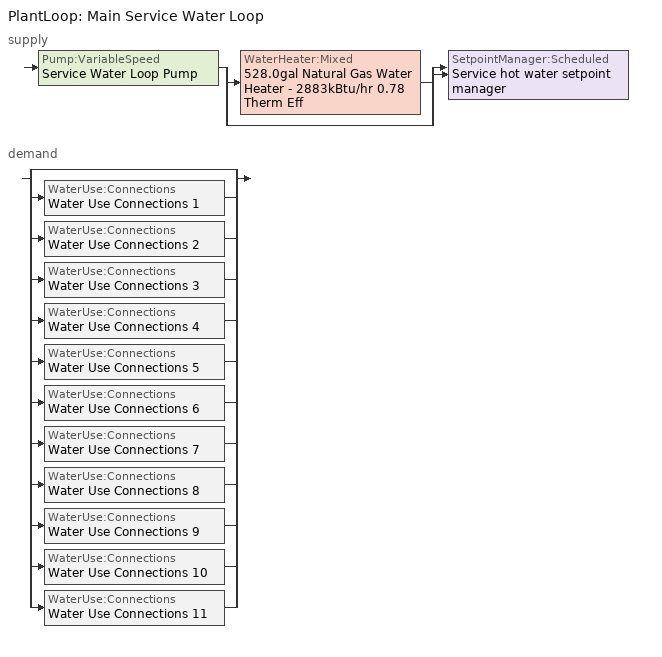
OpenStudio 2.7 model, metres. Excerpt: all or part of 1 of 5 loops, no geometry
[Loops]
PlantLoop 'Main Service Water Loop'
 supply: Pump:VariableSpeed 'Service Water Loop Pump' > split
  | WaterHeater:Mixed '528.0gal Natural Gas Water Heater - 2883kBtu/hr 0.78 Therm Eff'
  | bypass
  join > SetpointManager:Scheduled 'Service hot water setpoint manager'
 demand: split
  | bypass
  | WaterUse:Connections 'Water Use Connections 1'
  | WaterUse:Connections 'Water Use Connections 2'
  | WaterUse:Connections 'Water Use Connections 3'
  | WaterUse:Connections 'Water Use Connections 4'
  | WaterUse:Connections 'Water Use Connections 5'
  | WaterUse:Connections 'Water Use Connections 6'
  | WaterUse:Connections 'Water Use Connections 7'
  | WaterUse:Connections 'Water Use Connections 8'
  | WaterUse:Connections 'Water Use Connections 9'
  | WaterUse:Connections 'Water Use Connections 10'
  | WaterUse:Connections 'Water Use Connections 11'
[PlantLoop]
Main Service Water Loop: Glycol Concentration=0; Maximum Loop Temperature {C}=60; Minimum Loop Temperature {C}=10; Plant Loop Volume {m3}=Autocalculate; Load Distribution Scheme=Optimal
[Sizing:Plant]
Main Service Water Loop: Loop Type=Heating; Design Loop Exit Temperature {C}=60; Loop Design Temperature Difference {deltaC}=5; Sizing Option=NonCoincident; Zone Timesteps in Averaging Window=1; Coincident Sizing Factor Mode=None
[SetpointManager:Scheduled]
Service hot water setpoint manager: Control Variable=Temperature; Schedule=Service Water Loop Temp - 140F
[Pump:VariableSpeed]
Service Water Loop Pump: Rated Pump Head {Pa}=179352; Motor Efficiency=0.84; Pump Control Type=Intermittent; Skin Loss Radiative Fraction=0.5; Design Power Sizing Method=PowerPerFlowPerPressure; Design Electric Power per Unit Flow Rate {W/(m3/s)}=348701.1; Design Shaft Power per Unit Flow Rate per Unit Head {W-s/m3-Pa}=1.28205; Design Minimum Flow Rate Fraction=0
[WaterHeater:Mixed]
528.0gal Natural Gas Water Heater - 2883kBtu/hr 0.78 Therm Eff: Tank Volume {m3}=1.9987; Setpoint Temperature Schedule=Service Water Loop Temp - 140F; Deadband Temperature Difference {deltaC}=2; Maximum Temperature Limit {C}=82.2222; Heater Control Type=Cycle; Heater Maximum Capacity {W}=844924; Heater Fuel Type=NaturalGas; Heater Thermal Efficiency=0.810307; Off Cycle Parasitic Fuel Consumption Rate {W}=2301; Off Cycle Parasitic Fuel Type=NaturalGas; Off Cycle Parasitic Heat Fraction to Tank=0.8; On Cycle Parasitic Fuel Consumption Rate {W}=2301; On Cycle Parasitic Fuel Type=NaturalGas; On Cycle Parasitic Heat Fraction to Tank=0; Ambient Temperature Indicator=Schedule; Ambient Temperature Schedule=Water Heater Ambient Temp Schedule - 70F; Off Cycle Loss Coefficient to Ambient Temperature {W/K}=5.99799; On Cycle Loss Coefficient to Ambient Temperature {W/K}=5.99799; Use Side Effectiveness=1; Source Side Effectiveness=1; Use Side Design Flow Rate {m3/s}=autosize; Source Side Design Flow Rate {m3/s}=autosize; Indirect Water Heating Recovery Time {hr}=1.5; Source Side Flow Control Mode=IndirectHeatPrimarySetpoint
[WaterUse:Connections]
Name | Water Use Equipment Name 1
Water Use Connections 1 | Room_1_flr_3 Service Water Use 0.08gal/min
Water Use Connections 2 | Room_2_flr_3 Service Water Use 0.08gal/min
Water Use Connections 3 | Room_5_flr_3 Service Water Use 0.08gal/min
Water Use Connections 4 | Room_6_flr_3 Service Water Use 0.08gal/min
Water Use Connections 5 | Room_3_mult19_flr_3 Service Water Use 30.07gal/min
Water Use Connections 6 | Room_4_mult19_flr_3 Service Water Use 30.08gal/min
Water Use Connections 7 | Room_1_flr_6 Service Water Use 0.02gal/min
Water Use Connections 8 | Room_2_flr_6 Service Water Use 0.02gal/min
Water Use Connections 9 | Room_3_mult9_flr_6 Service Water Use 1.69gal/min
Water Use Connections 10 | Kitchen_flr_6 Service Water Use 2.22gal/min
Water Use Connections 11 | Laundry_flr_1 Service Water Use 2.61gal/min
[WaterUse:Equipment:Definition]
Name | Peak Flow Rate {m3/s} | Target Temperature Schedule | Sensible Fraction Schedule | Latent Fraction Schedule
Room_1_flr_3 Service Water Use Def 0.08gal/min | 5.25789e-06 | Schedule Ruleset 5 | Schedule Ruleset 3 | Schedule Ruleset 4
Room_2_flr_3 Service Water Use Def 0.08gal/min | 5.25727e-06 | Schedule Ruleset 8 | Schedule Ruleset 6 | Schedule Ruleset 7
Room_5_flr_3 Service Water Use Def 0.08gal/min | 5.25789e-06 | Schedule Ruleset 11 | Schedule Ruleset 9 | Schedule Ruleset 10
Room_6_flr_3 Service Water Use Def 0.08gal/min | 5.25727e-06 | Schedule Ruleset 14 | Schedule Ruleset 12 | Schedule Ruleset 13
Room_3_mult19_flr_3 Service Water Use Def 30.07gal/min | 0.00189721 | Schedule Ruleset 17 | Schedule Ruleset 15 | Schedule Ruleset 16
Room_4_mult19_flr_3 Service Water Use Def 30.08gal/min | 0.00189772 | Schedule Ruleset 20 | Schedule Ruleset 18 | Schedule Ruleset 19
Room_1_flr_6 Service Water Use Def 0.02gal/min | 1.31447e-06 | Schedule Ruleset 23 | Schedule Ruleset 21 | Schedule Ruleset 22
Room_2_flr_6 Service Water Use Def 0.02gal/min | 1.31432e-06 | Schedule Ruleset 26 | Schedule Ruleset 24 | Schedule Ruleset 25
Room_3_mult9_flr_6 Service Water Use Def 1.69gal/min | 0.000106454 | Schedule Ruleset 29 | Schedule Ruleset 27 | Schedule Ruleset 28
Kitchen_flr_6 Service Water Use Def 2.22gal/min | 0.000139845 | Schedule Ruleset 32 | Schedule Ruleset 30 | Schedule Ruleset 31
Laundry_flr_1 Service Water Use Def 2.61gal/min | 0.000164667 | Schedule Ruleset 35 | Schedule Ruleset 33 | Schedule Ruleset 34
[WaterUse:Equipment]
Name | Water Use Equipment Definition | Flow Rate Fraction Schedule
Room_1_flr_3 Service Water Use 0.08gal/min | Room_1_flr_3 Service Water Use Def 0.08gal/min | HotelLarge GuestRoom_SWH_Sch
Room_2_flr_3 Service Water Use 0.08gal/min | Room_2_flr_3 Service Water Use Def 0.08gal/min | HotelLarge GuestRoom_SWH_Sch
Room_5_flr_3 Service Water Use 0.08gal/min | Room_5_flr_3 Service Water Use Def 0.08gal/min | HotelLarge GuestRoom_SWH_Sch
Room_6_flr_3 Service Water Use 0.08gal/min | Room_6_flr_3 Service Water Use Def 0.08gal/min | HotelLarge GuestRoom_SWH_Sch
Room_3_mult19_flr_3 Service Water Use 30.07gal/min | Room_3_mult19_flr_3 Service Water Use Def 30.07gal/min | HotelLarge GuestRoom_SWH_Sch
Room_4_mult19_flr_3 Service Water Use 30.08gal/min | Room_4_mult19_flr_3 Service Water Use Def 30.08gal/min | HotelLarge GuestRoom_SWH_Sch
Room_1_flr_6 Service Water Use 0.02gal/min | Room_1_flr_6 Service Water Use Def 0.02gal/min | HotelLarge GuestRoom_SWH_Sch
Room_2_flr_6 Service Water Use 0.02gal/min | Room_2_flr_6 Service Water Use Def 0.02gal/min | HotelLarge GuestRoom_SWH_Sch
Room_3_mult9_flr_6 Service Water Use 1.69gal/min | Room_3_mult9_flr_6 Service Water Use Def 1.69gal/min | HotelLarge GuestRoom_SWH_Sch
Kitchen_flr_6 Service Water Use 2.22gal/min | Kitchen_flr_6 Service Water Use Def 2.22gal/min | HotelLarge BLDG_SWH_SCH
Laundry_flr_1 Service Water Use 2.61gal/min | Laundry_flr_1 Service Water Use Def 2.61gal/min | HotelLarge LaundryRoom_SWH_Sch_Pre2004
[Schedule:Ruleset]
Service Water Loop Temp - 140F: Default Day Schedule=Service Water Loop Temp - 140F Default
Water Heater Ambient Temp Schedule - 70F: Default Day Schedule=Water Heater Ambient Temp Schedule - 70F Default
Schedule Ruleset 3: Default Day Schedule=Schedule Day 61
Schedule Ruleset 4: Default Day Schedule=Schedule Day 62
Schedule Ruleset 5: Default Day Schedule=Schedule Day 63
HotelLarge GuestRoom_SWH_Sch: Default Day Schedule=HotelLarge GuestRoom_SWH_Sch Default; Summer Design Day Schedule=HotelLarge GuestRoom_SWH_Sch Summer Design Day; Winter Design Day Schedule=HotelLarge GuestRoom_SWH_Sch Winter Design Day
Schedule Ruleset 6: Default Day Schedule=Schedule Day 66
Schedule Ruleset 7: Default Day Schedule=Schedule Day 67
Schedule Ruleset 8: Default Day Schedule=Schedule Day 68
Schedule Ruleset 9: Default Day Schedule=Schedule Day 69
Schedule Ruleset 10: Default Day Schedule=Schedule Day 70
Schedule Ruleset 11: Default Day Schedule=Schedule Day 71
Schedule Ruleset 12: Default Day Schedule=Schedule Day 72
Schedule Ruleset 13: Default Day Schedule=Schedule Day 73
Schedule Ruleset 14: Default Day Schedule=Schedule Day 74
Schedule Ruleset 15: Default Day Schedule=Schedule Day 75
Schedule Ruleset 16: Default Day Schedule=Schedule Day 76
Schedule Ruleset 17: Default Day Schedule=Schedule Day 77
Schedule Ruleset 18: Default Day Schedule=Schedule Day 78
Schedule Ruleset 19: Default Day Schedule=Schedule Day 79
Schedule Ruleset 20: Default Day Schedule=Schedule Day 80
Schedule Ruleset 21: Default Day Schedule=Schedule Day 81
Schedule Ruleset 22: Default Day Schedule=Schedule Day 82
Schedule Ruleset 23: Default Day Schedule=Schedule Day 83
Schedule Ruleset 24: Default Day Schedule=Schedule Day 84
Schedule Ruleset 25: Default Day Schedule=Schedule Day 85
Schedule Ruleset 26: Default Day Schedule=Schedule Day 86
Schedule Ruleset 27: Default Day Schedule=Schedule Day 87
Schedule Ruleset 28: Default Day Schedule=Schedule Day 88
Schedule Ruleset 29: Default Day Schedule=Schedule Day 89
Schedule Ruleset 30: Default Day Schedule=Schedule Day 90
Schedule Ruleset 31: Default Day Schedule=Schedule Day 91
Schedule Ruleset 32: Default Day Schedule=Schedule Day 92
HotelLarge BLDG_SWH_SCH: Default Day Schedule=HotelLarge BLDG_SWH_SCH Default; Summer Design Day Schedule=HotelLarge BLDG_SWH_SCH Summer Design Day; Winter Design Day Schedule=HotelLarge BLDG_SWH_SCH Winter Design Day
Schedule Ruleset 33: Default Day Schedule=Schedule Day 95
Schedule Ruleset 34: Default Day Schedule=Schedule Day 96
Schedule Ruleset 35: Default Day Schedule=Schedule Day 97
HotelLarge LaundryRoom_SWH_Sch_Pre2004: Default Day Schedule=HotelLarge LaundryRoom_SWH_Sch_Pre2004 Default; Summer Design Day Schedule=HotelLarge LaundryRoom_SWH_Sch_Pre2004 Summer Design Day; Winter Design Day Schedule=HotelLarge LaundryRoom_SWH_Sch_Pre2004 Winter Design Day
[Schedule:Day]
Service Water Loop Temp - 140F Default; Schedule Day 97: 24, 0, 60
Water Heater Ambient Temp Schedule - 70F Default: 24, 0, 21.1111
Schedule Day 61; Schedule Day 66; Schedule Day 69; Schedule Day 72; Schedule Day 75; Schedule Day 78; Schedule Day 81; Schedule Day 84; Schedule Day 87; Schedule Day 90; Schedule Day 95: 24, 0, 0.2
Schedule Day 62; Schedule Day 67; Schedule Day 70; Schedule Day 73; Schedule Day 76; Schedule Day 79; Schedule Day 82; Schedule Day 85; Schedule Day 88; Schedule Day 91; Schedule Day 96: 24, 0, 0.05
Schedule Day 63; Schedule Day 68; Schedule Day 71; Schedule Day 74; Schedule Day 77; Schedule Day 80; Schedule Day 83; Schedule Day 86; Schedule Day 89: 24, 0, 43.3
HotelLarge GuestRoom_SWH_Sch Default; HotelLarge GuestRoom_SWH_Sch Winter Design Day; HotelLarge GuestRoom_SWH_Sch Summer Design Day: 1, 0, 0.2, 4, 0, 0.15, 5, 0, 0.2, 6, 0, 0.25, 7, 0, 0.35, 8, 0, 0.6, 9, 0, 0.8, 10, 0, 0.55, 11, 0, 0.4, 12, 0, 0.3, 17, 0, 0.2, 18, 0, 0.25, 19, 0, 0.3, 22, 0, 0.4, 23, 0, 0.6, 24, 0, 0.35
HotelLarge GuestRoom_SWH_Sch Wkdy Day: 1, 0, 0.2, 4, 0, 0.15, 5, 0, 0.2, 6, 0, 0.35, 7, 0, 0.6, 8, 0, 0.8, 9, 0, 0.55, 10, 0, 0.4, 11, 0, 0.3, 17, 0, 0.2, 18, 0, 0.3, 19, 0, 0.55, 21, 0, 0.4, 22, 0, 0.6, 23, 0, 0.45, 24, 0, 0.25
Schedule Day 92: 24, 0, 49
HotelLarge BLDG_SWH_SCH Default: 1, 0, 0.25, 5, 0, 0.2, 6, 0, 0.3, 9, 0, 0.5, 10, 0, 0.55, 12, 0, 0.5, 14, 0, 0.4, 17, 0, 0.3, 18, 0, 0.4, 20, 0, 0.5, 21, 0, 0.4, 22, 0, 0.5, 23, 0, 0.4, 24, 0, 0.2
HotelLarge BLDG_SWH_SCH Summer Design Day; HotelLarge BLDG_SWH_SCH SmrDsn|Wkdy Day: 1, 0, 0.2, 4, 0, 0.15, 5, 0, 0.2, 6, 0, 0.25, 7, 0, 0.5, 8, 0, 0.6, 9, 0, 0.55, 10, 0, 0.45, 11, 0, 0.4, 12, 0, 0.45, 13, 0, 0.4, 14, 0, 0.35, 17, 0, 0.3, 18, 0, 0.4, 19, 0, 0.55, 20, 0, 0.6, 21, 0, 0.5, 22, 0, 0.55, 23, 0, 0.45, 24, 0, 0.25
HotelLarge BLDG_SWH_SCH Winter Design Day; HotelLarge BLDG_SWH_SCH WntrDsn|Sat Day: 1, 0, 0.2, 4, 0, 0.15, 5, 0, 0.2, 6, 0, 0.25, 7, 0, 0.4, 10, 0, 0.5, 11, 0, 0.45, 13, 0, 0.5, 14, 0, 0.45, 16, 0, 0.4, 17, 0, 0.35, 18, 0, 0.4, 20, 0, 0.55, 21, 0, 0.5, 22, 0, 0.55, 23, 0, 0.4, 24, 0, 0.3
HotelLarge LaundryRoom_SWH_Sch_Pre2004 Default; HotelLarge LaundryRoom_SWH_Sch_Pre2004 Winter Design Day; HotelLarge LaundryRoom_SWH_Sch_Pre2004 Summer Design Day: 8, 0, 0, 16, 0, 1, 24, 0, 0
[Schedule:Rule] Date Specification Type=DateRange; Start Month=1; Start Day=1; End Month=12; End Day=31
Name | Schedule Ruleset | Rule Order | Day Schedule | Apply Monday | Apply Tuesday | Apply Wednesday | Apply Thursday | Apply Friday | Apply Saturday
Schedule Rule 18 | HotelLarge GuestRoom_SWH_Sch | 0 | HotelLarge GuestRoom_SWH_Sch Wkdy Day | Yes | Yes | Yes | Yes | Yes
Schedule Rule 19 | HotelLarge BLDG_SWH_SCH | 1 | HotelLarge BLDG_SWH_SCH SmrDsn|Wkdy Day | Yes | Yes | Yes | Yes | Yes
Schedule Rule 20 | HotelLarge BLDG_SWH_SCH | 0 | HotelLarge BLDG_SWH_SCH WntrDsn|Sat Day |  |  |  |  |  | Yes
